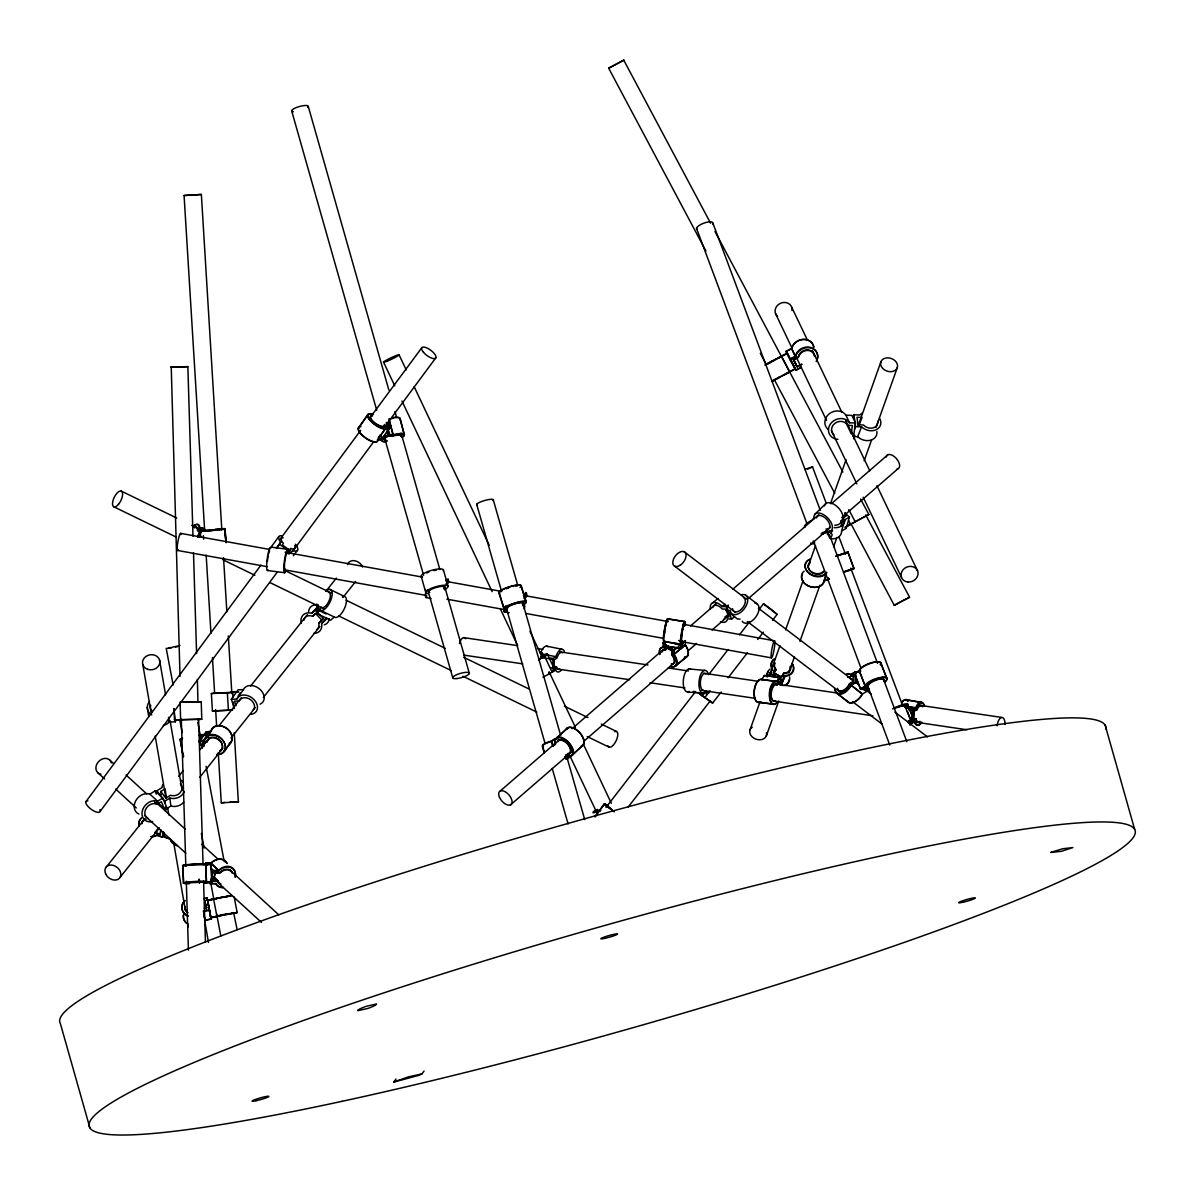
<?xml version="1.0" encoding="UTF-8"?>
<svg xmlns="http://www.w3.org/2000/svg" width="1195" height="1195" viewBox="0 0 1195 1195"><rect width="100%" height="100%" fill="white"/><g stroke="black" fill="none" stroke-linecap="round" stroke-linejoin="round"><path stroke-width="1.5" d="M173.962 708.904L175.381 721.795L169.227 722.004A11.577 9.724 -9 0 1 163.312 725.544M175.381 721.795L175.411 720.316M552.777 668.782L552.986 658.55L555.869 656.682A11.577 4.989 -78.5 0 1 564.473 651.469M550.626 667.721L554.062 668.408L554.241 659.864L556.855 658.161A8.41 3.63 -78.5 0 1 562.472 652.814M682.584 643.239L680.941 648.646L663.852 645.569L665.152 641.297L663.106 642.91L663.046 647.526A11.577 6.229 49.1 0 0 659.804 654.501M663.852 645.569L664.032 641.356A11.577 1.479 -79.7 0 1 664.629 628.406A11.577 1.479 -79.7 0 1 668.289 619.712M682.674 642.91L681.404 648.392L664.151 645.942L664.315 641.73A11.577 1.09 -81.9 0 1 664.898 628.794A11.577 1.09 -81.9 0 1 667.676 619.951M661.806 652.246A8.41 4.347 52 0 1 665.032 649.841L665.167 646.271L671.904 650.916L671.754 654.74A8.41 4.347 52 0 1 671.246 664.091M662.418 651.23A8.41 4.526 49.1 0 1 665.242 650.17L665.376 646.6L672.427 650.991L672.262 654.83A8.41 4.526 49.1 0 1 671.829 664.181M670.261 666.242A11.577 5.975 52 0 0 676.31 664.151A11.577 5.975 52 0 0 673.502 654.397L673.666 650.199L676.639 647.869M670.724 666.362A11.577 6.229 49.1 0 0 677.042 664.047A11.577 6.229 49.1 0 0 674.099 654.412L674.264 650.199L685.407 640.535M680.941 648.646L681.105 644.434A11.577 1.479 -79.7 0 1 682.046 629.84A11.577 1.479 -79.7 0 1 685.422 624.671M681.404 648.392L681.658 641.297A8.41 1.075 -79.7 0 1 681.568 634.53M684.421 625.582A8.41 0.792 -81.9 0 0 682.405 631.513A8.41 0.792 -81.9 0 0 682.016 641.013L681.867 644.852L682.614 641.566M684.526 657.564A11.577 5.975 52 0 0 685.332 645.18L685.347 641.939M342.308 596.619A11.577 4.944 -64.1 0 1 345.011 607.194A11.577 4.944 -64.1 0 1 334.256 617.023L330.671 620.19L316.436 613.274L316.824 603.923M326.026 613.946L318.109 610.107L318.333 604.864M895.428 707.395A11.577 0.807 -23.3 0 1 904.346 704.766L907.214 703.945L914.115 719.987L909.35 722.258L912.039 722.646L912.831 708.56L915.699 707.739A11.577 5.198 -81.6 0 1 924.258 705.692M922.226 706.275A8.41 3.779 -81.6 0 0 916.61 709.696L913.996 710.442L913.488 719.42L915.923 718.733A8.41 3.779 -81.6 0 0 920.016 721.332M288.996 554.256L289.354 549.521L272.191 547.265M892.531 708.859L907.722 704.154L913.891 720.51L909.022 722.482L911.695 723.035L913.144 709.053L916.012 708.232A11.577 5.079 -78.3 0 1 924.542 706.185M913.458 718.061L914.19 710.935L916.804 710.174A8.41 3.69 -78.3 0 1 922.54 706.813M160.713 830.809L160.22 834.498L155.096 832.736L158.576 828.359M151.182 836.634A11.577 8.903 38.5 0 0 156.874 835.275L162.505 837.217L163.118 832.616M828.255 429.528A11.577 10.143 -25.5 0 1 829.181 413.843A11.577 10.143 -25.5 0 1 845.926 415.203L851.916 415.412L855.545 423L853.589 435.921L850.855 430.2M160.877 829.688L160.175 834.259L155.051 832.497L158.472 828.479M151.003 836.545A11.577 9.231 40.6 0 0 156.769 835.096L162.4 837.038L163.132 832.288M787.132 353.197L795.347 368.583L787.714 372.721M835.693 556.063L847.778 551.985L846.732 552.717M847.778 551.985L853.947 568.342L850.974 569.94M223.301 887.452A11.577 9.246 -47.5 0 1 215.847 883.493L210.439 883.523L213.188 870.423L211.246 868.631M664.151 645.942L665.152 641.64L663.21 643.313L664.569 644.165M222.957 887.616A11.577 9.022 -43.8 0 1 215.593 883.747L210.186 883.777L213.278 870.991L211.366 869.004M831.122 538.87A11.577 8.649 15.9 0 0 841.624 530.938L844.82 519.75L849.391 517.211L845.074 512.864M841.624 530.938L846.209 528.399L849.391 517.211M424.091 1071.049L421.805 1073.991L418.534 1075.425L393.633 1082.147L395.963 1079.025M421.88 1073.932L408.78 1076.8L393.678 1081.968M802.428 573.914A11.577 8.604 16.4 0 0 810.165 586.64A11.577 8.604 16.4 0 0 824.266 580.934L826.148 574.511M682.494 641.879L681.509 645.136L674.682 643.896M768.46 676.116L772.089 669.17A11.577 8.873 19.6 0 1 774.136 659.042M750.072 729.742L760.05 701.704M772.508 666.646L779.991 645.614M785.608 629.825L803.055 580.755M808.044 566.729L815.528 545.697M830.48 503.633L846.06 459.806M853.544 438.774L854.784 435.264M857.905 426.495L880.969 361.652M771.014 672.188L772.089 669.17M773.524 674.592L775.406 669.305A8.41 6.453 19.6 0 1 774.554 663.046M782.71 675.862L783.651 673.218A8.41 6.453 19.6 0 0 790.268 666.302M792.091 663.449A11.577 8.873 19.6 0 1 784.742 675.713L780.29 685.004L779.394 681.643L777.213 685.064A8.41 3.779 -81.6 0 0 771.238 693.264A8.41 3.779 -81.6 0 0 775.6 700.703M781.53 684.78L784.742 675.713M766.309 735.986L778.767 700.927M788.745 672.875L794.346 657.101M799.963 641.327L819.904 585.236M833.617 546.683L836.739 537.914M841.101 525.636L845.462 513.372M864.164 460.792L871.648 439.745M876.01 427.481L897.191 367.881A8.694 6.662 19.6 0 0 887.198 357.858A8.694 6.662 19.6 0 0 882.851 368.568A8.694 6.662 19.6 0 0 897.191 367.881M804.041 571.195A11.577 8.873 19.6 0 0 808.268 585.909A11.577 8.873 19.6 0 0 823.952 580.83L826.103 574.78M197.608 537.227L200.148 530.505L204.674 530.147M198.997 536.958L202.239 528.384L204.569 529.505M852.916 417.503L853.977 414.784L859.967 414.994A11.577 9.216 21.4 0 1 862.222 413.097M854.634 429.065L855.575 426.63L853.977 414.784M858.832 425.674L862.058 417.458L856.994 417.279L858.01 424.837L863.462 425.017A8.41 6.707 21.4 0 0 873.097 427.885A8.41 6.707 21.4 0 0 877.668 421.208M853.2 436.534L857.696 436.698L861.565 426.839A11.577 9.216 21.4 0 0 875.92 429.856A11.577 9.216 21.4 0 0 879.893 418.773M197.683 536.764L200.521 530.207L197.907 530.236A8.41 3.51 -60.9 0 0 194.621 527.533M199.087 536.51L202.717 528.13L204.987 529.4M740.093 619.085L737.375 618.965L726.097 610.376L728.412 605.148L726.411 606.702L722.333 606.522A11.577 6.453 52.2 0 0 713.4 602.564A11.577 6.453 52.2 0 0 710.413 609.151M760.931 701.719A11.577 5.557 -83.9 0 1 754.075 692.144A11.577 5.557 -83.9 0 1 761.678 679.701L764.471 675.369L768.729 675.997L772.567 669.17A11.577 8.933 24.1 0 1 774.659 658.938M773.583 674.473L775.854 669.394A8.41 6.498 24.1 0 1 775.032 663.061M781.351 682.689L785.055 676.146A11.577 8.933 24.1 0 0 792.404 663.882M781.261 684.615L785.055 676.146M276.911 547.893L280.705 542.246A11.577 4.332 36.5 0 1 281.9 535.748M289.354 549.521L288.234 551.552A11.577 1.688 -82.5 0 0 285.695 553.972A11.577 1.688 -82.5 0 0 283.827 569.134A11.577 1.688 -82.5 0 0 285.889 570.553M287.741 553.255L290.908 548.49A8.41 3.152 36.5 0 0 294.597 545.652M775.406 669.305L773.225 672.71L781.291 676.878L783.651 673.218M775.854 669.394L773.673 672.815L781.635 677.251L783.98 673.577A8.41 6.498 24.1 0 0 790.552 666.676M777.811 701.54A11.577 5.557 -83.9 0 1 769.341 695.505A11.577 5.557 -83.9 0 1 776.944 681.329L779.528 677.281L764.262 675.668M777.377 701.809A11.577 5.198 -81.6 0 1 769.67 695.863A11.577 5.198 -81.6 0 1 777.362 681.703L779.932 677.67L768.729 675.997M358.366 428.557L367.492 414.919M378.217 437.908L380.249 434.875M380.593 438.744L381.653 439.85L390.78 426.227L387.06 425.958L377.949 439.581A11.577 4.048 33.8 0 1 366.536 438.475A11.577 4.048 33.8 0 1 359.232 427.69M608.613 68.205L623.969 60.049L608.688 68.205L705.976 251.099M896.489 604.013L894.233 605.417L909.589 597.261L865.658 514.881M201.88 744.545L202.538 747.995L199.236 741.751L205.824 732.251L210.888 731.116A11.577 8.694 34.7 0 1 226.258 728.099A11.577 8.694 34.7 0 1 229.276 743.589M199.236 741.751L204.3 740.616L210.888 731.116M224.54 751.162L231.128 741.662M595.035 816.992L604.013 804.056L607.015 805.296M234.534 708.515L231.337 699.344L238.059 689.829L243.466 689.575A11.577 8.634 35.2 0 1 259.823 689.201A11.577 8.634 35.2 0 1 260.047 704.213M238.283 695.729L240.195 692.995M231.337 699.344L236.759 699.09L243.466 689.575M358.366 427.885L368.03 414.829M269.189 549.625L278.853 536.57M85.831 801.785L260.913 565.16M279.75 539.707L360.651 430.379M369.509 418.399L421.596 348.014M276.403 548.057L280.705 542.246M288.981 551.104L290.908 548.49M100.171 811.405L277.479 571.793M292.999 550.82L373.886 441.508M383.864 428.019L435.951 357.634M378.561 438.102L387.135 426.51L390.855 426.779L381.205 439.82L380.174 438.655M293.373 555.794L297.66 549.999M814.124 517.569L812.077 520.258A11.577 3.809 -20.5 0 0 804.907 527.548M595.11 816.275L604.745 803.832L607.613 805.236M605.97 807.461L694.982 692.338M708.68 674.622L728.084 649.542M739.496 634.769L749.773 621.49M758.9 609.689L763.471 603.789L770.999 609.211L777.153 614.379L772.538 620.31M721.227 692.01L712.519 703.153L701.823 695.445L705.035 691.308M706.23 694.19L708.366 691.427M704.766 697.626L710.114 690.71M627.913 807.387L709.905 701.331M728.128 677.759L747.487 652.709M757.735 639.459L763.426 632.095M201.791 744.156L202.343 747.622L199.207 741.169L206.167 732.415L211.231 731.28A11.577 8.903 38.5 0 1 226.587 728.293A11.577 8.903 38.5 0 1 229.261 744.246M199.207 741.169L204.27 740.034L211.231 731.28M205.913 738.226L208.229 735.313M241.3 697.746L219.268 725.425M250.577 686.079L307.384 614.588M325.936 591.241L336.378 578.111M120.202 877.19L159.443 827.911M199.849 777.183L222.927 748.189M231.008 738.047L255.252 707.604M263.333 697.462L319.887 626.434M342.965 597.44L355.662 581.502M224.167 751.028L231.128 742.274M162.505 837.217L164.253 835.021M197.952 701.943L197.384 679.596M105.578 867.914L145.028 818.47M178.667 776.317L183.313 770.491M199.55 750.146L208.826 738.51M162.4 837.038L164.118 835.021M301.289 623.118A11.577 8.933 43.1 0 1 311.716 613.274L316.78 607.867M311.716 613.274L318.707 606.462M303.874 620.19A8.41 6.498 43.1 0 1 312.657 616.306L315.181 613.603M317.078 629.287A8.41 6.498 43.1 0 0 318.721 623.118L322.516 619.07M313.822 633.35A11.577 8.933 43.1 0 0 321.589 623.641L326.653 618.233M321.589 623.641L327.086 618.442M556.795 738.241L567.356 727.889M814.885 514.283L825.386 503.991M572.091 755.494L582.652 745.142A11.577 6.184 45.6 0 0 578.724 731.773A11.577 6.184 45.6 0 0 566.057 729.338M825.222 532.029L823.385 533.821L825.431 531.148A11.577 6.274 45.6 0 0 832.243 525.561A11.577 6.274 45.6 0 0 821.383 513.611A11.577 6.274 45.6 0 0 814.094 518.66M189.004 883.165L183.447 882.956L182.91 865.479L207.467 864.508M183.447 882.956L206.362 882.119L205.824 864.642L202.657 864.463A8.41 0.747 -3.2 0 0 190.349 864.642M318.109 610.107L321.38 607.224A8.41 3.6 -64.1 0 0 328.879 601.279A8.41 3.6 -64.1 0 0 328.356 592.257M312.657 616.306L315.689 613.632L321.978 620.235L318.721 623.118M316.436 613.274L320.021 610.107A11.577 4.944 -64.1 0 0 331.344 598.695A11.577 4.944 -64.1 0 0 326.115 590.957M556.885 737.554L568.028 727.889M500.272 790.985L559.454 739.645M572.151 728.636L663.748 649.169M690.531 625.941L715.895 603.938M732.804 589.255L818.769 514.687M831.451 503.678L887.825 454.772M665.242 650.17L668.02 647.75M672.427 650.991L676.594 647.361M680.777 643.746L683.57 641.327M680.627 647.57L683.406 645.166M674.099 654.412L685.243 644.747A11.577 6.229 49.1 0 1 684.421 657.13M510.519 804.877L571.12 752.312M583.802 741.303L673.995 663.061M688.096 650.827L696.551 643.493M712.056 630.049L728.965 615.38M748.697 598.262L830.435 527.354M841.698 517.569L898.072 468.664M571.449 755.479L582.592 745.814M675.324 666.302L686.468 656.638M909.514 597.261L901.389 601.339M211.366 693.563L227.349 692.831L228.424 710.278L212.426 711.025L211.366 693.563L214.771 693.1M212.426 711.025L215.832 710.562M665.032 649.841L668.573 647.063M680.209 645.091L685.497 640.968M673.502 654.397L685.332 645.18M674.667 666.347L686.483 657.13M712.459 602.907L718.195 598.456M722.333 606.522L725.201 604.297M723.558 619.398A8.41 4.69 52.2 0 0 725.26 616.814L728.143 614.588M720.451 621.714A11.577 6.453 52.2 0 0 727.576 618.861L731.654 619.04L734.537 616.799M623.79 60.213L710.592 223.196M860.624 499.047L868.84 514.492L845.074 527.249L846.209 528.399M766.652 364.146L771.148 362.115M774.868 379.592L779.349 377.56M544.293 752.626L542.724 745.994A11.577 2.569 -13.4 0 1 551.717 740.96L554.48 739.093L557.781 738.749M543.516 746.92A11.577 2.27 -16 0 1 551.418 741.378L554.181 739.511L555.376 743.648L552.717 746.248L555.481 744.38A11.577 6.184 45.6 0 1 561.291 737.957A11.577 6.184 45.6 0 1 572.928 749.145A11.577 6.184 45.6 0 1 567.7 756.106M567.416 755.255L564.742 757.077A8.41 1.867 -13.4 0 1 565.982 757.974M542.844 677.162A11.577 1.031 -25.3 0 0 551.791 671.426L544.143 655.368L541.514 657.071A8.41 0.747 -25.3 0 1 539.438 659.013M551.791 671.426L554.674 669.558L547.22 653.799L544.337 655.682A11.577 1.031 -25.3 0 1 538.572 659.834M554.062 668.408L556.511 666.825A8.41 3.63 -78.5 0 0 559.514 668.677M233.727 913.249L237.133 929.591M197.817 719.748L201.776 719.196L201.238 701.734L199.61 702.077M138.889 814.079A11.577 9.246 -47.5 0 1 135.767 800.71A11.577 9.246 -47.5 0 1 149.853 794.122L155.021 790.97L162.789 798.081L167.405 808.985L164.82 810.554M157.157 792.927L156.874 790.746L162.042 787.595A11.577 10.292 -7.2 0 1 162.908 784.518M161.191 794.645L160.787 791.463L165.164 788.805L166.15 796.751M152.691 821.518A11.577 9.246 -47.5 0 1 142.295 811.002A11.577 9.246 -47.5 0 1 157.62 801.233L162.789 798.081M148.09 818.441A8.41 6.722 -47.5 0 1 146.268 808.208A8.41 6.722 -47.5 0 1 157.038 804.369L161.4 801.711L164.342 808.642L157.874 802.711M164.955 803.189L164.701 801.233L169.869 798.096A11.577 10.292 -7.2 0 0 184.374 791.568M183.686 802.248A11.577 10.292 -7.2 0 1 170.87 806.042L165.702 809.194L165.463 807.193L167.405 808.985M773.509 380.189L771.611 381.414L789.79 371.989M868.317 690.292L860.355 688.873L854.574 673.382L859.295 670.574A11.577 3.809 -20.5 0 1 872.096 662.553A11.577 3.809 -20.5 0 1 880.61 664.943M868.436 689.978L860.729 689.216L854.44 673.666L859.16 670.843A11.577 3.301 -22 0 1 871.991 662.866A11.577 3.301 -22 0 1 880.192 664.465M847.688 676.743A8.41 4.631 -50.7 0 1 849.137 677.251L853.424 674.682L853.514 681.24L849.525 683.615A8.41 4.631 -50.7 0 1 843.476 690.202A8.41 4.631 -50.7 0 1 837.964 689.59M847.509 676.893A8.41 4.929 -52.7 0 1 848.973 677.445L853.26 674.876L853.648 681.673L849.66 684.048A8.41 4.929 -52.7 0 1 842.729 691.188A8.41 4.929 -52.7 0 1 837.531 688.29M858.13 672.546L860.788 670.963M835.111 689.142A11.577 6.378 -50.7 0 0 841.146 693.429A11.577 6.378 -50.7 0 0 850.93 684.869L855.65 682.061L855.53 671.784L850.81 674.592A11.577 6.378 -50.7 0 0 846.359 674.428M835.111 689.47A11.577 6.782 -52.7 0 0 841.504 694.041A11.577 6.782 -52.7 0 0 851.169 685.377L855.889 682.569L855.291 671.904L850.571 674.727A11.577 6.782 -52.7 0 0 845.985 674.443M860.355 688.873L865.075 686.049A11.577 3.809 -20.5 0 1 879.46 677.655A11.577 3.809 -20.5 0 1 884.957 681.986M860.729 689.216L865.449 686.393A11.577 3.301 -22 0 1 879.819 677.983A11.577 3.301 -22 0 1 885.002 681.494M846.837 700.599A11.577 6.378 -50.7 0 0 853.723 702.242A11.577 6.378 -50.7 0 0 862.237 694.116L867.167 691.158L867.092 689.844M908.095 722.602L911.77 720.884L908.095 721.795M849.182 524.784L850.84 523.798M768.908 362.847L766.757 364.236M781.575 356.543L765.263 365.192M765.099 364.863L773.195 360.531M896.892 603.789L898.745 602.758M180.012 645.479L166.777 648.497M842.878 517.898L845.448 516.464M845.403 526.965L851.198 523.843M180.012 676.31L171.229 366.984L187.854 366.641L192.992 536.182M187.779 366.686L170.482 367.149M784.084 375.051L795.511 368.897L786.205 351.509L791.673 348.611A11.577 10.143 -25.5 0 1 803.145 339.47A11.577 9.844 -25.8 0 1 813.69 346.909M779.14 377.187L774.943 379.696M184 195.502L201.358 194.441L221.807 529.743M218.267 752.551L221.269 802.801L224.839 802.428M899.252 602.489L900.836 601.623M769.909 362.204L776.167 358.873M801.442 367.418L795.989 370.316L790.104 359.605L786.101 351.345L791.568 348.447A11.577 9.844 -25.8 0 1 803.085 339.38A11.577 10.143 -25.5 0 1 813.914 347.312M775.6 359.262L787.147 353.137L788.566 355.826L786.101 351.345M779.633 357.499L787.311 353.436M801.337 367.238L795.87 370.136L789.835 359.097L795.287 356.2A11.577 10.143 -25.5 0 1 810.255 347.357A11.577 10.143 -25.5 0 1 816.349 361.353M790.104 359.605L795.556 356.722A11.577 9.844 -25.8 0 1 810.539 347.894A11.577 9.844 -25.8 0 1 816.439 361.487M814.527 356.005A8.41 7.379 -25.5 0 0 806.655 349.896A8.41 7.379 -25.5 0 0 798.215 356.932L793.256 359.561L797.095 366.596L801.726 364.146M814.691 356.349A8.41 7.17 -25.8 0 0 806.969 350.419A8.41 7.17 -25.8 0 0 798.469 357.395L793.495 360.024L797.244 366.85L801.86 364.4M234.19 896.997L237.133 912.487L234.997 913.234M777.796 358.127L784.488 354.631M378.71 439.655L389.54 434.457L393.245 434.726A11.577 2.898 -15.9 0 1 403.148 433.71A11.577 2.898 -15.9 0 1 402.506 436.982M382.116 438.938L389.017 435.637L392.154 435.861A8.41 2.106 -15.9 0 1 401.206 436.1M773.658 380.473L771.582 381.399L789.596 371.66L781.41 356.2M847.031 526.159L865.867 516.001M904.182 705.394L907.214 703.945M600.443 810.778L597.44 811.584A11.577 1.031 -25.3 0 1 597.112 809.911M849.033 570.553L851.064 569.552L843.834 571.837M867.197 515.15L868.84 514.492M183.373 756.704L180.101 739.541L182.432 738.764M810.807 467.768L812.6 466.812L804.758 469.366M205.48 530.371L221.956 529.445L221.12 529.355M809.568 468.291L807.581 469.112M600.756 810.389L597.709 811.047A11.577 1.031 -22.4 0 1 597.38 809.403M894.935 707.843L902.135 705.468M402.207 437.28A11.577 2.569 -13.4 0 0 402.939 434.397A11.577 2.569 -13.4 0 0 392.991 435.219L389.286 434.95L378.277 439.431L381.982 439.7A11.577 2.569 -13.4 0 0 386.836 441.448M400.952 436.459A8.41 1.867 -13.4 0 0 391.855 436.205L388.719 435.981L381.698 438.834L385.492 439.192A8.41 2.106 -15.9 0 0 387.001 440.776M904.63 705.409L907.722 704.154M547.22 653.799L541.32 656.189L544.427 656.817M541.305 656.503L544.143 655.368M554.674 669.558L552.747 670.335L552.717 671.978L555.6 670.111A11.577 4.989 -78.5 0 0 561.545 669.723M201.97 735.642L202.791 735.313M845.029 553.285L844.088 553.614M837.65 555.481L844.88 553.195M845.268 571.15L853.947 568.342M843.685 572.3L853.872 568.73L848.077 552.209L836.052 556.437M849.884 570.12L850.93 569.761L848.853 570.478M850.706 569.821L853.872 568.73M823.952 580.83L829.121 579.007L828.225 577.708M824.266 580.934L829.42 579.127M846.911 552.613L848.077 552.209M897.953 706.992L900.014 706.29M894.308 605.417L851.423 524.65M913.279 719.838L915.699 719.136A8.41 3.69 -78.3 0 0 919.627 721.705M908.245 721.108A11.577 0.807 -23.3 0 1 911.247 720.809L914.115 719.987M913.891 720.51L907.931 721.571M912.039 722.646L914.907 721.825A11.577 5.198 -81.6 0 0 920.673 723.811M911.695 723.035L914.563 722.213A11.577 5.079 -78.3 0 0 921.778 722.124M201.328 194.471L184.075 195.532L204.674 530.864M221.299 802.846L238.597 801.77L230.067 802.054M217.042 898.177L207.437 900.283L207.108 897.983L204.076 898.55M907.782 722.138L908.797 722.004M217.042 898.476L207.512 900.268L231.8 895.369M201.148 735.493L207.855 734.178L208.423 737.166L205.824 732.251M201.432 735.672L204.285 735.044L199.251 735.134M203.105 735.642L208.169 734.507L200.252 734.641L200.954 738.973M222.599 914.847L213.502 917.207M204.046 882.881L208.438 881.91L203.508 881.94A8.41 0.747 -3.2 0 0 191.364 882.029A8.41 0.747 -3.2 0 0 189.452 883.359M205.077 883.165L211.963 881.656L210.992 864.254L205.585 864.284A11.577 1.031 -3.2 0 0 190.827 864.284A11.577 1.031 -3.2 0 0 183.671 866.106M177.383 646.734L175.605 647.092M219.342 897.669L230.262 895.847M217.639 916.416L210.768 917.835L222.628 914.668L237.133 912.487L222.733 915.221M232.188 913.144L234.026 913.055L232.188 913.428M230.262 895.966L226.916 896.608M822.115 532.626L832.601 530.625L830.555 533.314A11.577 3.809 -20.5 0 1 829.614 538.288M821.025 533.866L829.106 532.328L827.373 534.598A8.41 2.763 -20.5 0 1 828.822 536.824M238.358 801.83L234.265 732.804M231.86 895.667L213.651 899.118M232.652 913.339L226.258 914.548M204.106 898.73L207.138 898.162L211.007 918.97L204.942 920.12L203.748 913.234M209.035 900.388L212.068 899.805M204.181 908.2L207.228 907.617M203.344 910.963L209.424 909.813L207.108 897.983M203.449 911.516L209.528 910.366M210.693 917.476L218.67 915.982M219.477 915.833L225.213 914.743M222.584 915.25L216.907 916.326L213.576 898.789M209.424 909.813L211.052 919.164L204.987 920.314L203.613 912.517M234.922 912.875L237.133 912.472M225.213 914.309L227.752 913.846M171.423 647.854L168.435 648.317M565.803 754.881L569.358 754.299M763.441 603.774L777.153 614.424M197.519 719.554L198.594 719.3L177.457 719.838L182.387 720.077M221.897 529.206L225.078 529.265L205.779 530.625M200.491 537.078L199.834 530.864L204.285 530.266M215.638 693.16L214.637 693.279L238.776 691.92M216.698 710.622L215.533 710.816L232.502 710.024M197.758 722.333L200.192 735.164L206.899 734.283M199.057 735.418L204.001 734.865M203.807 882.717L208.229 882.224M204.838 882.851L211.769 882.089L211.231 864.612L205.824 864.642M188.437 865.001L186.091 865.27L187.047 865.479M215.309 529.146L218.551 528.862M174.126 708.59L174.47 719.808L201.776 719.196M183.671 702.048L198.056 701.823M191.2 882.328L186.629 882.746L189.228 883M231.218 692.308L237.82 691.905M227.349 692.831L232.756 692.562L233.025 696.954M221.448 528.653L224.615 528.638L226.124 542.709M181.774 720.212L174.47 719.808M230.934 692.114L234.205 692.084M230.441 709.755L232.293 709.77M196.398 882.134L211.769 882.089M202.717 528.13L199.834 528.16A11.577 4.825 -60.9 0 0 193.232 526.323M202.239 528.384L199.356 528.414A11.577 4.944 -64.1 0 0 192.664 526.532M194.113 527.757A8.41 3.6 -64.1 0 1 197.519 530.535L203.075 530.446C203.718 531.446 219.97 530.236 220.716 528.952M199.834 530.864L208.348 530.983L224.615 528.638M227.169 863.313A11.577 9.022 -43.8 0 0 211.097 863.029L205.689 863.074L207.557 865.016M205.421 863.313L210.828 863.268A11.577 9.246 -47.5 0 1 226.916 863.552M213.188 870.423L218.595 870.378A11.577 9.246 -47.5 0 1 230.59 866.883A11.577 9.246 -47.5 0 1 235.296 876.831M213.278 870.991L218.685 870.961A11.577 9.022 -43.8 0 1 230.754 867.54A11.577 9.022 -43.8 0 1 235.206 877.249M220.851 884.016A8.41 6.722 -47.5 0 1 217.998 880.834L213.427 880.849L215.175 872.499L220.104 872.47A8.41 6.722 -47.5 0 1 232.159 872.484M220.537 884.225A8.41 6.558 -43.8 0 1 217.819 881.148L213.248 881.178L215.205 873.022L220.134 872.992A8.41 6.558 -43.8 0 1 232.203 873.067M189.243 883.717A11.577 1.031 -3.2 0 1 188.646 882A11.577 1.031 -3.2 0 1 206.556 881.701L211.963 881.656M207.437 900.283L207.138 898.162M606.806 805.833L611.989 809.986M837.904 439.357A11.577 10.143 -25.5 0 1 830.465 423.926A11.577 10.143 -25.5 0 1 849.555 422.791L855.545 423M833.99 434.861A8.41 7.379 -25.5 0 1 835.185 423.12A8.41 7.379 -25.5 0 1 847.389 425.345L852.453 425.525L851.213 433.755L847.599 426.167M855.575 426.63L861.565 426.839M185.808 865.688L182.91 865.479M726.097 610.376L730.175 610.555A11.577 6.782 -52.7 0 0 739.018 613.408A11.577 6.782 -52.7 0 0 747.712 600.891A11.577 6.782 -52.7 0 0 741.124 594.796M725.26 616.814L728.98 616.978L725.634 609.121L722.183 608.972A8.41 4.69 52.2 0 0 712.713 607.613M384.745 441.926A11.577 2.898 -15.9 0 1 382.43 439.924L377.486 439.551A11.577 4.332 36.5 0 1 364.669 437.385A11.577 4.332 36.5 0 1 360.995 426.675M688.947 668.946L704.617 670.38M693.234 691.427L695.804 691.666M687.648 691.98L703.317 693.414M854.44 673.666L855.396 673.756M869.318 688.589L864.403 688.096L868.406 685.721A8.41 2.405 -22 0 1 877.115 679.761A8.41 2.405 -22 0 1 883.717 680.687M761.678 679.701L776.944 681.329M759.243 702.511L774.509 704.124M267.456 570.493L284.619 572.734M667.482 619.01L684.735 621.46M678.566 640.535L682.016 641.013M664.315 641.73L681.568 644.18A11.577 1.09 -81.9 0 1 682.42 629.556A11.577 1.09 -81.9 0 1 684.944 624.253M906.407 700.031L921.883 702.331M777.362 681.703L761.887 679.402A11.577 5.198 -81.6 0 0 754.433 690.127A11.577 5.198 -81.6 0 0 758.706 702.122L774.166 704.408M463.69 637.622L517.136 645.554M537.406 648.556L542.933 649.378M559.529 651.828L647.974 664.958M668.244 667.96L688.514 670.978M703.257 673.158L758.541 681.359M775.137 683.824L837.785 693.115M918.88 705.14L1001.798 717.448A8.694 3.899 -81.6 0 1 1004.995 724.499M905.392 706.2L915.699 707.739M905.84 707.515L912.831 708.56M911.964 709.008L916.61 709.696M908.842 709.681L913.996 710.442M909.724 717.807L915.923 718.733M909.753 721.063L914.907 721.825M463.809 655.114L522.783 663.867M555.959 668.782L629.66 679.731M649.931 682.733L684.944 687.932M701.54 690.381L754.986 698.313M773.404 701.047L872.918 715.805M915.31 722.094L966.904 729.757M607.448 805.759L608.733 807.133M201.238 701.734L180.087 702.137L180.624 719.599M854.574 673.382L855.545 673.562M869.168 688.798L864.09 687.887L868.078 685.512A8.41 2.763 -20.5 0 1 876.801 679.447A8.41 2.763 -20.5 0 1 883.568 681.001M668.02 618.771L685.093 621.848M180.609 533.358L268.606 549.267M285.097 552.254L422.597 577.125M446.422 581.442L499.6 591.062M523.425 595.364L668.259 621.564M682.928 624.223L774.584 640.804A8.694 1.12 -79.7 0 1 773.075 654.128A8.694 1.12 -79.7 0 1 771.298 653.097A8.694 1.12 -79.7 0 1 774.584 640.804M177.413 550.432L267.247 566.684M283.738 569.671L426.734 595.528M446.9 599.188L505.575 609.794M525.74 613.438L663.225 638.309M679.731 641.297L771.387 657.877M664.032 641.356L681.105 644.434M546.473 646.107L561.949 649.258M555.869 656.682L540.394 653.531A11.577 4.989 -78.5 0 1 547.863 646.689M546.025 655.95L541.38 655.009A8.41 3.63 -78.5 0 1 542.291 652.664M549.088 657.758L552.986 658.55M540.484 657.071L554.241 659.864M553.404 666.198L556.511 666.825M906.96 699.687L922.361 702.854M902.315 705.409L916.012 708.232M904.63 707.306L913.144 709.053M909.066 709.875L914.19 710.935M909.544 717.866L915.699 719.136M909.425 721.153L914.563 722.213M504.021 611.571L509.085 612.751M426.092 597.5L431.156 598.68M329.835 589.374L344.07 596.29M121.263 491.1L176.666 517.988M191.768 525.322L198.475 528.578M285.769 570.941L331.09 592.944M346.191 600.263L445.227 648.332M463.69 657.295L529.161 689.067M564.413 706.185L587.91 717.583M601.339 724.095L616.456 731.43M197.519 530.535L200.372 531.924M113.869 506.829L175.964 536.973M222.972 559.783L254.864 575.273M269.965 582.592L323.681 608.673M338.797 615.993L451.262 670.589M463.003 676.28L536.869 712.13M587.223 736.568L609.047 747.159M320.021 610.107L334.256 617.023M769.505 673.203L782.172 679.746M197.907 530.236L200.685 531.79M769.983 673.203L782.471 680.179M665.839 644.956L674.264 650.199M663.106 642.91L673.666 650.199M613.946 811.51L604.013 804.056M289.892 550.357L282.453 545.054L283.394 543.337A8.41 3.152 36.5 0 1 283.215 537.795M279.57 544.293L291.251 552.598L292.372 550.551A11.577 4.332 36.5 0 0 295.389 544.218M704.094 696.954L710.174 701.181L709.606 700.599M684.212 551.761L746.502 599.173M758.377 608.21L853.305 680.448M866.659 690.605L871.11 693.996M894.831 712.056L927.469 736.897M745.65 595.17L756.943 603.759M855.889 682.569L858.996 684.929M862.73 687.767L867.167 691.158M848.973 677.445L853.2 680.657M851.169 685.377L862.461 693.966A11.577 6.782 -52.7 0 1 854.081 702.197A11.577 6.782 -52.7 0 1 846.926 700.345M674.697 566.221L735.418 612.452M747.263 621.475L840.563 692.517M852.408 701.54L882.029 724.095M836.993 693.444L848.286 702.033M614.32 811.764L608.897 807.491M612.363 810.091L604.745 803.832M698.089 692.428L701.823 695.445M698.373 692.831L702.272 695.968L704.96 692.502L708.889 692.861L706.394 691.203A11.577 5.079 -84.8 0 1 699.523 688.917A11.577 5.079 -84.8 0 1 701.54 672.919A11.577 5.079 -84.8 0 1 708.515 674.413M855.65 682.061L858.772 684.601M862.506 687.663L866.958 691.308L866.943 690.038M849.137 677.251L853.379 680.717M850.93 684.869L862.237 694.116M836.784 692.951L848.077 702.197M710.398 700.987L712.668 703.078M149.853 794.122L157.62 801.233M109.567 759.9L113.704 763.68M126.087 775.017L146.716 793.913M156.351 802.726L185.24 829.181M201.746 844.282L218.252 859.399M229.261 869.482L278.779 914.817M154.439 801.994L157.038 804.369M210.828 863.268L218.595 870.378M214.114 877.264L217.998 880.834M97.796 772.702L104.682 778.991M115.676 789.058L136.305 807.925M144.55 815.468L185.808 853.215M217.445 882.149L261.451 922.406M209.08 882.283L210.439 883.523M386.986 422.298L390.78 426.227M211.097 863.029L218.685 870.961M214.024 877.19L217.819 881.148M208.871 882.403L210.186 883.777M315.301 610.107L325.174 620.489M387.225 422.612L390.855 426.779M160.787 791.463L165.776 798.14L170.482 795.287A8.41 7.484 -7.2 0 0 180.176 792.673A8.41 7.484 -7.2 0 0 180.385 783.696M156.874 790.746L164.701 801.233M523.709 594.303L524.59 595.902A11.577 1.583 -76.8 0 1 526.666 596.649M523.589 605.671L522.992 604.58A11.577 2.3 -19 0 0 523.395 601.055A11.577 2.3 -19 0 0 508.099 605.91A11.577 2.3 -19 0 0 506.934 609.674M523.276 606.164L522.678 605.073A11.577 2.27 -16 0 0 523.126 601.653A11.577 2.27 -16 0 0 507.576 605.745A11.577 2.27 -16 0 0 506.366 609.36M714.968 231.442L842.878 472.025M848.779 509.653L855.351 522.006M760.304 353.272L766.428 364.804M774.315 379.637L834.767 493.341M844.745 513.208L846.254 516.031M848.51 520.288L850.78 524.545M204.091 746.113L202.508 743.126L207.123 742.095A8.41 6.319 34.7 0 1 218.491 739.675A8.41 6.319 34.7 0 1 220.044 751.147M206.167 732.415L207.198 734.522M203.927 745.695L202.418 742.603L207.034 741.572A8.41 6.468 38.5 0 1 218.401 739.152A8.41 6.468 38.5 0 1 219.701 750.983M791.568 348.447L795.556 356.722M793.241 358.575L797.244 366.85M795.287 368.882L795.989 370.316M845.926 415.203L849.555 422.791M791.628 307.025L807.581 340.441M812.361 350.464L841.863 412.275M845.851 420.625L869.766 470.74M876.936 485.767L917.611 570.971M845.582 421.551L847.389 425.345M775.495 313.493L792.24 348.582M796.228 356.932L826.522 420.416M831.317 430.439L856.83 483.885M863.208 497.254L901.478 577.439M791.673 348.611L795.287 356.2M793.48 359.008L797.095 366.596M795.243 368.822L795.87 370.136M786.205 351.509L789.835 359.097M599.965 810.449L599.741 810.001A8.41 0.747 -22.4 0 1 597.59 809.732M599.651 810.882L599.442 810.419A8.41 0.747 -25.3 0 1 597.291 810.27M399.01 354.706L406.195 369.882M414.172 386.747L489.203 545.264M529.923 631.259L542.694 658.236M549.073 671.724L575.422 727.382M583.399 744.246L611.332 803.264M383.61 362.279L394.783 385.895M401.968 401.072L492.161 591.615M500.152 608.479L517.704 645.569M569.597 755.18L596.738 812.51M904.346 704.766L911.247 720.809M726.411 606.702L731.654 619.04M155.021 790.97L156.366 794.137M880.745 663.18L887.034 678.73M859.16 670.843L865.449 686.393M907.319 711.518L911.023 721.332M812.525 466.916L826.357 503.573M838.89 536.749L845.477 554.196M850.75 568.163L902.837 706.066M908.768 721.78L910.082 725.275M881.118 663.539L886.914 679.014M712.952 223.286L820.293 510.31M829.405 534.658L877.548 663.374M882.746 677.296L906.826 741.662M696.551 228.424L807.148 524.142M813.661 541.529L861.147 668.513M867.002 684.167L889.767 745.053M859.295 670.574L865.075 686.049M445.899 579.844L446.422 581.293A11.577 1.613 -76.8 0 1 448.319 583.026M425.42 589.449L425.943 590.913A11.577 1.613 -76.8 0 0 426.779 596.663M236.042 705.752L234.444 701.166L239.373 700.927A8.41 6.289 35.2 0 1 250.502 699.658A8.41 6.289 35.2 0 1 252.772 710.547M520.647 585.236L526.233 601.458M498.823 592.884L504.409 609.106M779.528 677.281L782.217 685.213M780.275 684.72L779.11 681.284L776.929 684.705A8.41 4.048 -83.9 0 0 771.044 691.561A8.41 4.048 -83.9 0 0 774.569 701.002M521.259 585.669L525.979 602.175M493.341 500.078L517.823 585.655M522.409 601.697L560.679 735.478M566.31 755.165L584.728 819.591M551.418 741.378L552.837 746.322M476.671 504.305L501.661 591.674M505.739 605.925L545.025 743.305M499.092 592.212L503.812 608.703M542.455 746.516L544.337 753.104M552.209 768.4L568.088 823.938M1105.166 725.186L1134.623 829.27M443.405 569.851L448.035 586.147M404.448 434.681L399.817 418.384A11.577 2.898 -15.9 0 0 392.005 417.682M308.325 106.594L388.853 390.018M394.962 411.543L396.501 416.935M401.087 433.083L439.82 569.417M444.406 585.55L469.381 673.457M443.987 587.044L444.749 589.718M389.077 420.057L393.245 434.726M386.224 422.791L389.54 434.457M386.702 427.481L389.017 435.637M291.61 110.672L376.724 410.243M384.357 437.161L423.613 575.288M427.69 589.643L452.666 677.535M381.19 435.682L382.43 439.924M421.163 576.244L425.793 592.541M89.834 1127.662L60.377 1023.592A543.456 53.028 -15.8 0 1 573.973 821.772A543.456 53.028 -15.8 0 1 1105.793 728.95M779.932 677.67L782.157 685.527M554.48 739.093L555.466 743.26L552.673 745.695L555.436 743.813A11.577 6.229 49.1 0 1 561.306 737.33A11.577 6.229 49.1 0 1 572.435 748.981A11.577 6.229 49.1 0 1 567.117 756.032M551.717 740.96L552.897 745.934M400.265 418.653L404.209 435.264M389.047 418.608L392.991 435.219M387.464 427.332L389.286 434.95M386.747 427.676L388.719 435.981M163.625 832.392L164.716 836.993L170.347 838.935A11.577 10.262 -13.3 0 0 177.144 845.567M211.052 919.164L207.571 900.268M206.317 908.409L204.793 900.627L206.287 909.231M206.227 907.931L204.748 900.388L206.108 908.185M206.123 766.353L224.242 861.729M200.073 735.044L200.894 739.361M166.21 648.377L173.17 685.019M179.773 719.838L182.208 732.654M201.358 833.438L204.136 848.106M210.738 882.911L213.875 899.402M216.653 914.07L220.836 936.058M207.512 899.94L210.768 917.118M159.547 659.939L165.582 694.803M170.034 720.48L182.103 790.194M204.659 920.449L208.483 942.452M142.802 664.569L151.063 712.28M155.201 736.12L166 798.499M167.599 807.671L168.868 815.005M173.633 842.52L185.389 910.396M187.615 923.242L188.242 926.917M163.625 832.138L164.507 837.187L170.123 839.129A11.577 10.038 -9.8 0 0 176.905 845.642M180.296 739.152L183.059 756.36M168.495 717.314L169.227 722.004M147.269 707.291L148.748 716.656M169.869 798.096L170.87 806.042M225.078 529.265L225.825 541.484L225.063 529.176M233.354 702.227L233.742 708.605M223.525 557.692L226.841 611.72M228.32 635.934L231.86 693.683M206.152 555.077L210.962 633.335M212.441 657.549L214.607 692.936M215.638 709.71L216.668 726.47M203.404 535.674L203.613 539.169M200.192 530.475L200.581 536.719M205.585 864.284L206.556 881.701M199.266 879.415L199.46 882.911M182.715 865.837L183.686 883.239M193.5 552.941L196.592 653.531M198.594 718.718L203.045 864M203.553 880.76L205.45 942.228M199.132 879.251L199.236 882.732M181.326 719.151L185.837 866.3M186.3 881.208L188.407 950.115M329.357 618.532A11.577 8.933 43.1 0 1 324.308 624.851M308.564 611.825A11.577 8.933 43.1 0 1 316.137 604.745M236.759 699.09A11.577 8.634 35.2 0 1 254.326 699.926A11.577 8.634 35.2 0 1 250.547 714.416M876.906 431.47A11.577 9.216 21.4 0 1 870.587 440.238A11.577 9.216 21.4 0 1 857.696 436.698M844.82 519.75A11.577 8.649 15.9 0 1 834.319 527.697M841.668 520.587A8.41 6.289 15.9 0 1 834.797 525.292M268.038 569.925A11.577 1.688 -82.5 0 1 267.157 559.35A11.577 1.688 -82.5 0 1 270.772 547.908M285.456 569.193A8.41 1.24 -82.5 0 1 284.873 560.963A8.41 1.24 -82.5 0 1 287.547 553.539M267.411 561.456A8.41 1.24 -82.5 0 1 268.113 556.138M268.621 553.778A8.41 1.24 -82.5 0 1 269.622 550.955M387.135 426.51A11.577 4.332 36.5 0 1 379.696 427.676A11.577 4.332 36.5 0 1 368.478 417.772A11.577 4.332 36.5 0 1 373.094 414.112M384.357 424.494A8.41 3.152 36.5 0 1 375.603 423.822A8.41 3.152 36.5 0 1 372.601 415.74M392.453 417.966A11.577 2.569 -13.4 0 1 399.787 419.579M386.597 440.507A8.41 1.867 -13.4 0 1 385.089 439.088M390.093 418.892A8.41 2.106 -15.9 0 1 392.602 418.474M387.06 425.958A11.577 4.048 33.8 0 1 379.681 427.003A11.577 4.048 33.8 0 1 368.075 417.682A11.577 4.048 33.8 0 1 372.511 414.262M383.939 426.047A8.41 2.943 33.8 0 1 373.393 421.805A8.41 2.943 33.8 0 1 372.048 415.785M428.288 593.616A11.577 2.898 -15.9 0 1 429.692 589.075A11.577 2.898 -15.9 0 1 445.242 585.221A11.577 2.898 -15.9 0 1 444.6 589.583M421.895 576.976A11.577 2.898 -15.9 0 1 431.38 570.388A11.577 2.898 -15.9 0 1 443.24 570.837M429.737 592.347A8.41 2.106 -15.9 0 1 437.25 587.178A8.41 2.106 -15.9 0 1 443.838 588.762M426.675 573.062A8.41 2.106 -15.9 0 1 428.841 572.076M433.83 570.583A8.41 2.106 -15.9 0 1 436.309 570.179M446.034 583.996A8.41 1.18 -76.8 0 1 447.513 582.309M814.467 543.859A11.577 3.809 -20.5 0 1 810.703 543.023M814.691 542.291A8.41 2.763 -20.5 0 1 813.272 541.006M824.535 505.873A11.577 6.274 45.6 0 1 837.501 506.934A11.577 6.274 45.6 0 1 840.757 520.975M816.529 517.928A8.41 4.556 45.6 0 1 827.224 519.93A8.41 4.556 45.6 0 1 825.924 529.012M754.941 603.116A11.577 6.782 -52.7 0 1 756.062 616.665A11.577 6.782 -52.7 0 1 742.2 621.28M743.424 597.53A8.41 4.929 -52.7 0 1 741.692 608.927A8.41 4.929 -52.7 0 1 732.52 608.628M548.983 672.815A8.41 0.747 -25.3 0 1 548.475 673.831M605.91 805.908A8.41 0.747 -25.3 0 1 608.106 804.997M689.261 691.367A11.577 5.079 -84.8 0 1 683.286 681.001A11.577 5.079 -84.8 0 1 690.441 669.245M703.586 690.277A8.41 3.69 -84.8 0 1 700.524 680.582A8.41 3.69 -84.8 0 1 705.916 673.995M151.765 714.954A11.577 9.724 -9 0 1 149.524 701.51M152.258 711.637A8.41 7.08 -9 0 1 150.734 705.289M180.938 780.111A11.577 10.292 -7.2 0 1 183.223 782.352M185.942 865.688A8.41 0.747 -3.2 0 1 188.153 864.896M664.166 633.858A8.41 1.075 -79.7 0 1 664.973 628.749M665.54 626.18A8.41 1.075 -79.7 0 1 666.123 624.074M667.154 621.848A8.41 1.075 -79.7 0 1 667.482 621.953M682.046 631.841A8.41 1.075 -79.7 0 1 684.72 625.971M659.819 653.979A11.577 5.975 52 0 1 662.941 647.107M524.306 595.394A11.577 1.479 -79.7 0 1 526.278 596.111M524.919 605.97A11.577 1.479 -79.7 0 1 524.202 609.196M505.575 611.048A11.577 1.494 -79.7 0 1 504.2 608.987M524.082 598.008A8.41 1.075 -79.7 0 1 525.606 596.708M499.6 593.377A11.577 2.3 -19 0 1 508.712 587.074A11.577 2.3 -19 0 1 520.557 586.028M506.202 588.732A8.41 1.673 -19 0 1 508.622 587.761M515.598 586.013A8.41 1.673 -19 0 1 517.017 586.013M507.502 608.24A8.41 1.673 -19 0 1 516.748 603.146A8.41 1.673 -19 0 1 522.23 603.983M664.51 634.246A8.41 0.792 -81.9 0 1 664.779 631.737M665.6 626.449A8.41 0.792 -81.9 0 1 666.048 624.402M566.714 729.353A11.577 6.229 49.1 0 1 580.292 733.401A11.577 6.229 49.1 0 1 580.71 746.561M557.811 741.214A8.41 4.526 49.1 0 1 567.969 744.321A8.41 4.526 49.1 0 1 567.446 753.642M568.073 756.271A11.577 2.569 -13.4 0 1 567.625 758.75M789.536 676.878A11.577 8.873 19.6 0 1 784.114 685.721M767.28 676.953A11.577 8.873 19.6 0 1 768.4 671.545M826.776 572.793A11.577 8.873 19.6 0 1 809.09 573.436A11.577 8.873 19.6 0 1 810.389 559.111M824.341 570.642A8.41 6.453 19.6 0 1 812.555 572.853A8.41 6.453 19.6 0 1 810.195 562.486M789.148 679.731A11.577 8.933 24.1 0 1 786.325 684.436M766.996 676.46A11.577 8.933 24.1 0 1 770.118 669.095M773.658 670.514A8.41 6.498 24.1 0 1 776.093 670.051M901.523 702.794A11.577 5.198 -81.6 0 1 907.737 701.211M138.949 825.999A11.577 8.903 38.5 0 1 141.473 818.291M141.757 823.699A8.41 6.468 38.5 0 1 146.044 819.486M204.27 740.034A11.577 8.903 38.5 0 1 215.429 734.955A11.577 8.903 38.5 0 1 225.257 746.397A11.577 8.903 38.5 0 1 216.639 754.448M180.744 739.421A11.577 1.075 -9.1 0 1 182.581 738.166M183.507 756.629A11.577 1.075 -9.1 0 1 183.731 755.912M138.919 825.73A11.577 9.231 40.6 0 1 141.652 817.768M141.802 823.34A8.41 6.722 40.6 0 1 144.192 819.785M188.063 916.281A11.577 10.038 -9.8 0 1 185.061 900.447A11.577 9.724 -9.9 0 0 187.959 915.669M186.629 923.137A11.577 10.038 -9.8 0 1 183.418 914.772M187.779 912.831A8.41 7.289 -9.8 0 1 185.001 906.661M499.854 592.72A11.577 2.27 -16 0 1 510.892 586.461A11.577 2.27 -16 0 1 519.974 587.462M506.934 607.986A8.41 1.658 -16 0 1 515.12 603.729A8.41 1.658 -16 0 1 522.842 603.699M506.65 588.433A8.41 1.658 -16 0 1 509.04 587.626M505.231 610.511A11.577 1.583 -76.8 0 1 503.842 608.449M524.246 598.486A8.41 1.15 -76.8 0 1 525.934 597.231M505.022 608.599A8.41 1.15 -76.8 0 1 504.604 607.254M568.372 755.882A11.577 2.27 -16 0 1 565.818 759.273M565.071 756.838A8.41 1.658 -16 0 1 565.593 758.302M557.856 741.751A8.41 4.496 45.6 0 1 568.312 744.739A8.41 4.496 45.6 0 1 567.909 753.761M826.641 572.166A11.577 8.604 16.4 0 1 808.895 573.003A11.577 8.604 16.4 0 1 810.046 559.17M823.026 571.793A8.41 6.259 16.4 0 1 811.271 571.718A8.41 6.259 16.4 0 1 809.881 562.427M902.016 702.421A11.577 5.079 -78.3 0 1 908.215 700.838M204.3 740.616A11.577 8.694 34.7 0 1 215.414 735.597A11.577 8.694 34.7 0 1 225.541 746.651A11.577 8.694 34.7 0 1 217.042 754.538M186.674 923.347A11.577 9.724 -9.9 0 1 183.507 915.25M187.749 912.368A8.41 7.065 -9.9 0 1 184.926 906.422M100.963 774.181A8.694 6.946 -47.5 0 1 98.587 761.588A8.694 6.946 -47.5 0 1 111.299 762.948M357.738 1010.402A16.64 1.628 -15.8 0 0 357.858 1010.671L367.716 1008.475A13.548 1.329 -15.8 0 0 369.494 1007.848A22.287 2.181 -15.8 0 0 376.216 1004.368M357.962 1010.343A22.287 2.181 -15.8 0 1 364.714 1006.862A13.548 1.329 -15.8 0 1 366.462 1006.235L376.32 1004.039A16.64 1.628 -15.8 0 1 376.44 1004.308M477.432 505.022A8.694 1.703 -16 0 1 484.617 500.526A8.694 1.703 -16 0 1 492.893 500.63M697.372 229.604A8.694 2.853 -20.5 0 1 703.915 223.121A8.694 2.853 -20.5 0 1 712.698 224.003M614.514 731.639A8.694 3.704 -64.1 0 1 616.187 740.691A8.694 3.704 -64.1 0 1 607.896 745.71M777.557 316.346A8.694 7.633 -25.5 0 1 780.858 303.127A8.694 7.633 -25.5 0 1 791.986 310.566M99.962 809.627A8.694 3.256 36.5 0 1 96.138 811.973A8.694 3.256 36.5 0 1 87.071 805.34A8.694 3.256 36.5 0 1 87.892 800.814M178.1 549.67A8.694 1.12 -79.7 0 1 177.98 541.305A8.694 1.12 -79.7 0 1 180.908 534.673M886.302 456.998A8.694 4.675 49.1 0 1 896.295 458.432A8.694 4.675 49.1 0 1 897.042 468.948M766.503 732.64A8.694 6.662 19.6 0 1 755.688 739.048A8.694 6.662 19.6 0 1 752.267 727.158M459.418 643.537A8.694 3.899 -81.6 0 1 465.706 638.802M997.033 725.783A8.694 3.899 -81.6 0 1 1001.664 717.463M347.521 564.637A8.694 6.692 38.5 0 1 354.571 560.724A8.694 6.692 38.5 0 1 362.593 566.983M293.402 111.777A8.694 2.181 -15.9 0 1 293.731 108.775A8.694 2.181 -15.9 0 1 304.456 105.533A8.694 2.181 -15.9 0 1 307.698 107.46M1050.838 852.453L1061.533 851.288L1072.871 847.569L1062.594 848.779L1050.928 852.364M342.158 1101.297A543.456 53.028 -15.8 0 0 1135.25 833.034A543.456 53.028 -15.8 0 0 359.262 1001.096A543.456 53.028 -15.8 0 0 342.158 1101.297M679.925 565.384A8.694 5.094 -52.7 0 0 684.959 552.284A8.694 5.094 -52.7 0 0 673.472 559.32A8.694 5.094 -52.7 0 0 679.925 565.384M604.849 938.344A8.723 0.851 -15.8 0 0 617.576 934.027A8.723 0.851 -15.8 0 0 605.148 936.731A8.723 0.851 -15.8 0 0 604.849 938.344M256.133 1100.714A8.723 0.851 -15.8 0 0 268.875 1096.412A8.723 0.851 -15.8 0 0 256.462 1099.086A8.723 0.851 -15.8 0 0 256.133 1100.714M962.647 902.3A8.723 0.851 -15.8 0 0 975.389 897.983A8.723 0.851 -15.8 0 0 962.976 900.672A8.723 0.851 -15.8 0 0 962.647 902.3M387.509 361.024A8.694 0.777 -25.3 0 0 399.175 354.796A8.694 0.777 -25.3 0 0 387.24 359.665A8.694 0.777 -25.3 0 0 387.509 361.024M118.514 504.32A8.694 3.704 -64.1 0 0 121.382 491.16A8.694 3.704 -64.1 0 0 112.793 501.422A8.694 3.704 -64.1 0 0 118.514 504.32M908.155 582.025A8.694 7.633 -25.5 0 0 917.506 570.717A8.694 7.633 -25.5 0 0 902.972 569.866A8.694 7.633 -25.5 0 0 908.155 582.025M423.508 352.391A8.694 3.256 36.5 0 0 435.727 358.052A8.694 3.256 36.5 0 0 427.093 348.044A8.694 3.256 36.5 0 0 423.508 352.391M499.48 797.289A8.694 4.675 49.1 0 0 511.087 804.519A8.694 4.675 49.1 0 0 505.619 792.001A8.694 4.675 49.1 0 0 499.48 797.289M105.743 874.083A8.694 6.692 38.5 0 0 119.53 878.176A8.694 6.692 38.5 0 0 113.42 865.404A8.694 6.692 38.5 0 0 105.743 874.083M147.777 669.364A8.694 7.543 -9.8 0 0 159.771 660.984A8.694 7.543 -9.8 0 0 145.969 656.428A8.694 7.543 -9.8 0 0 147.777 669.364M457.043 678.536A8.694 2.181 -15.9 0 0 469.396 673.203A8.694 2.181 -15.9 0 0 456.609 674.742A8.694 2.181 -15.9 0 0 457.043 678.536"/></g></svg>
